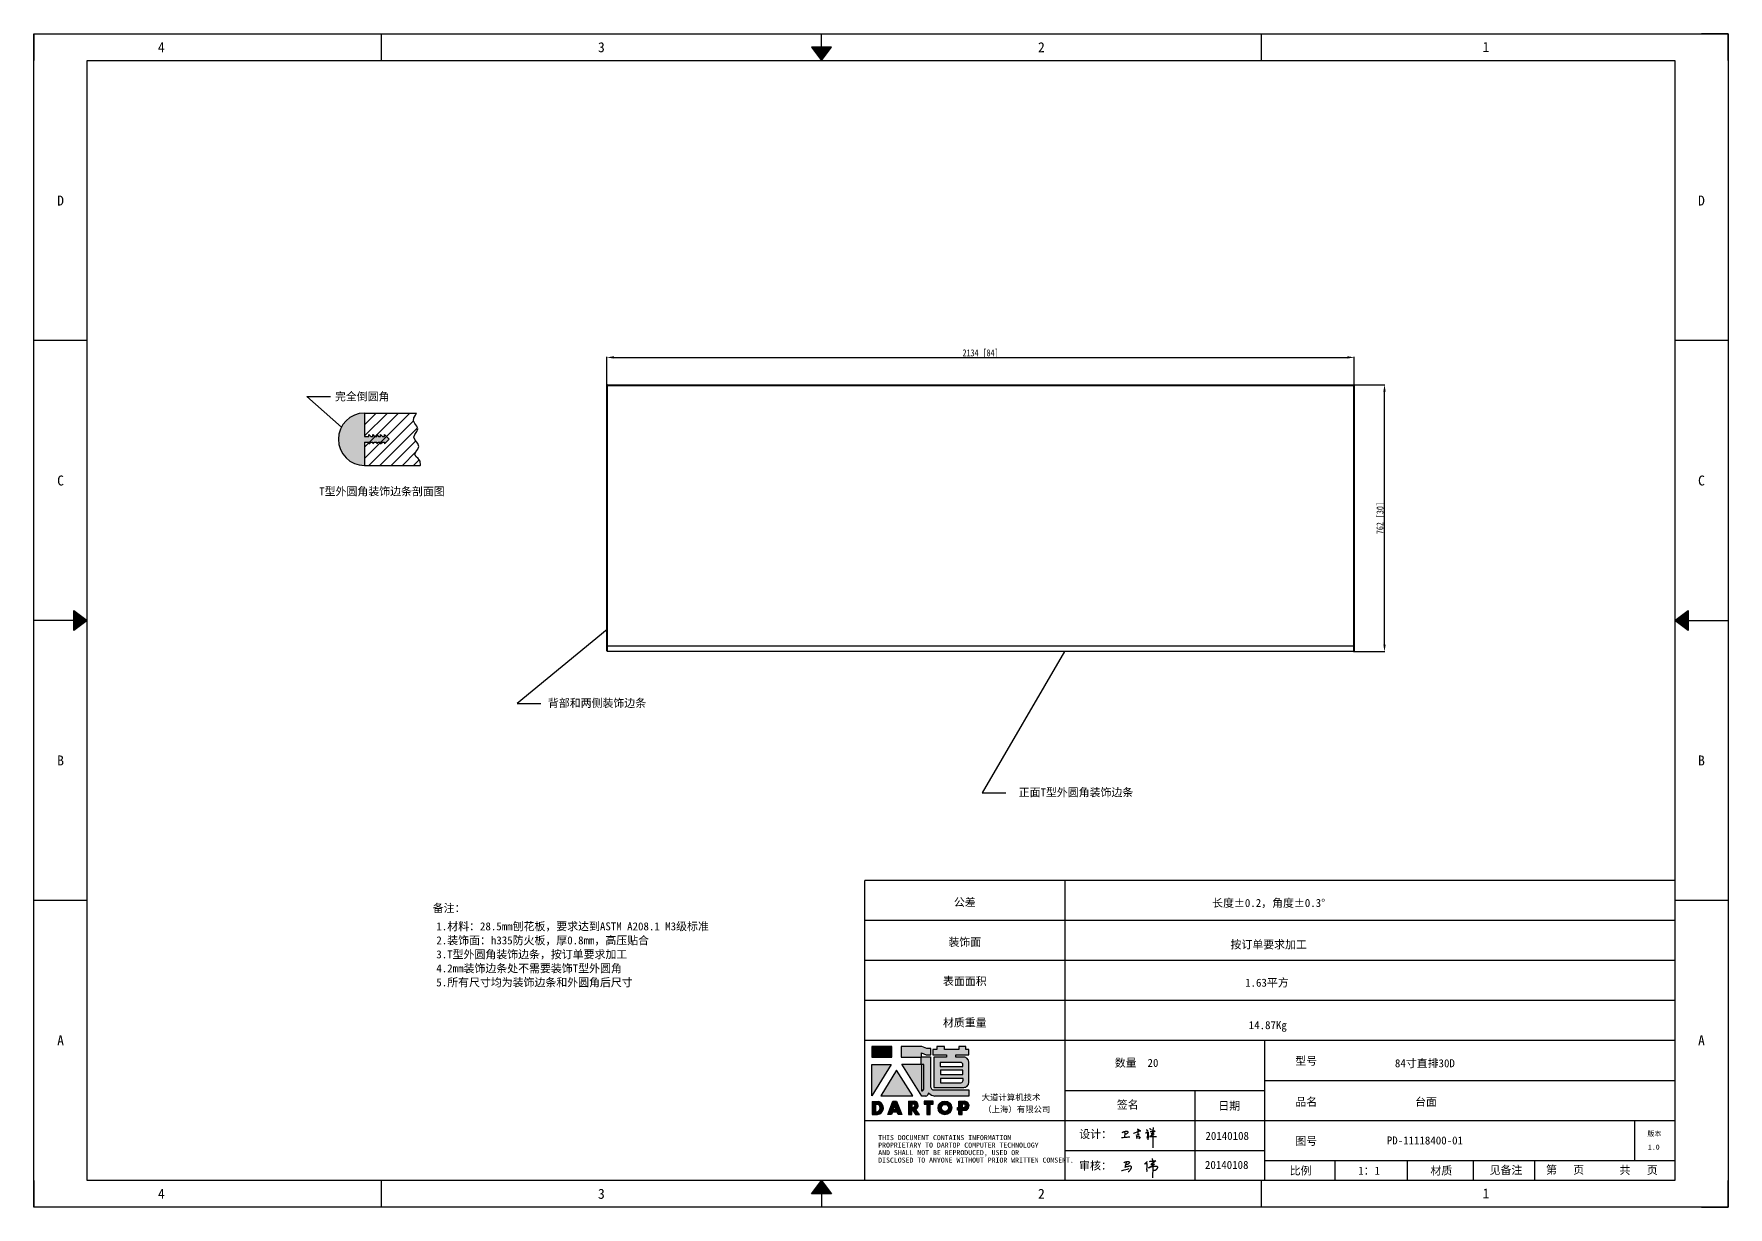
# Model space of a CAD drawing. Header units: inches. Extents: x 777 to 29406, y -38596 to 2393.
# Drawn here: x 24457 to 29295, y -7420 to -4070 of the extents above; entities that cross this region are included whole.
import ezdxf
from ezdxf.enums import TextEntityAlignment as Align

# ---------------------------------------------------------------- set-up
doc = ezdxf.new("R2010")
doc.units = ezdxf.units.IN
doc.header["$LTSCALE"] = 0.605
doc.header["$MEASUREMENT"] = 0
doc.header["$PDMODE"] = 3
doc.header["$PDSIZE"] = 0.25
doc.linetypes.add('DOT', pattern=[0.2, 0.1, -0.1])
doc.layers.get('0').update_dxf_attribs({"linetype": 'CONTINUOUS'})
doc.layers.get('Defpoints').update_dxf_attribs({"linetype": 'CONTINUOUS'})
for name, color, linetype in [('02-05848-001_DXF_HATCHING', 7, 'CONTINUOUS'), ('02-05848-001_DXF_TEXT', 7, 'CONTINUOUS'), ('4', 7, 'CONTINUOUS'), ('print', 30, 'CONTINUOUS')]:
    doc.layers.add(name, color=color, linetype=linetype)
doc.layers.add('dim', color=2, linetype='CONTINUOUS', lineweight=9)
doc.styles.add('Dartop', font='')
doc.styles.add('hzHT', font='simhei.ttf')
doc.styles.get("Standard").update_dxf_attribs({"font": 'txt', "width": 0.7})
doc.styles.get('Dartop').set_extended_font_data('FangSong_GB2312')
doc.dimstyles.new('ISO-25', dxfattribs={"dimtxt": 20, "dimasz": 20, "dimexe": 1.25, "dimexo": 0.625, "dimtad": 1, "dimdec": 1, "dimtxsty": 'Standard', "dimcen": 2.5, "dimadec": 0, "dimazin": 0, "dimtfac": 1, "dimtdec": 1, "dimtmove": 0, "dimatfit": 3, "dimfxl": 0, "dimarcsym": 0})
doc.dimstyles.get("Standard").update_dxf_attribs({"dimtxt": 0.1, "dimasz": 0.125, "dimexe": 0.18, "dimexo": 0.0625, "dimgap": 0.09, "dimtad": 0, "dimtih": 1, "dimtoh": 1, "dimdec": 3, "dimzin": 4, "dimdsep": 46, "dimtxsty": 'Standard', "dimblk": '_FILLED', "dimblk1": '_FILLED', "dimblk2": '_FILLED', "dimcen": 0.09, "dimadec": 0, "dimazin": 0, "dimtol": 1, "dimtp": 0.008, "dimtm": 0.008, "dimtfac": 1, "dimtdec": 3, "dimtofl": 0, "dimtmove": 0, "dimatfit": 3, "dimldrblk": '_FILLED', "dimfxl": 0, "dimtolj": 1, "dimtzin": 4, "dimarcsym": 0})

# ---------------------------------------------------------------- blocks, each defined once
blk = doc.blocks.new('_FILLED')
at = {"color": 0, "linetype": 'ByBlock'}
blk.add_solid([(0, 0), (-1, 0.16), (-1, -0.16)], dxfattribs=at)
blk = doc.blocks.new('*U5')
at = {"color": 254, "linetype": 'Continuous', "extrusion": (0, 0, -1)}
for points in [[(-17, 0.333), (-16.812, 0.25), (-17, 0.5)], [(-17, 0.333), (-17.188, 0.25), (-16.812, 0.25)], [(-17, 0.333), (-17, 0.5), (-17.188, 0.25)]]:
    blk.add_solid(points, dxfattribs=at)
blk = doc.blocks.new('*U4')
at = {"color": 254, "linetype": 'Continuous', "extrusion": (0, 0, -1)}
for points in [[(-33.167, 11), (-33, 11), (-33.25, 11.188)], [(-33.167, 11), (-33.25, 11.188), (-33.25, 10.812)], [(-33.167, 11), (-33.25, 10.812), (-33, 11)]]:
    blk.add_solid(points, dxfattribs=at)
blk = doc.blocks.new('*U6')
at = {"color": 254, "linetype": 'Continuous'}
for points in [[(17, 21.667), (17.188, 21.75), (16.812, 21.75)], [(17, 21.667), (16.812, 21.75), (17, 21.5)], [(17, 21.667), (17, 21.5), (17.188, 21.75)]]:
    blk.add_solid(points, dxfattribs=at)
blk = doc.blocks.new('*U3')
at = {"color": 254, "linetype": 'Continuous', "extrusion": (0, 0, -1)}
for points in [[(-0.833, 11), (-0.75, 10.812), (-0.75, 11.188)], [(-0.833, 11), (-0.75, 11.188), (-1, 11)], [(-0.833, 11), (-1, 11), (-0.75, 10.812)]]:
    blk.add_solid(points, dxfattribs=at)
blk = doc.blocks.new('dadao')
for p, q in [((48, 19.2), (44.9, 10.4)), ((44.9, 10.4), (51.2, 10.4)), ((51.2, 10.4), (48, 19.2))]:
    blk.add_line(p, q)
for points in [[(41.8, 121.6), (41.8, 143.7), (-0.4, 143.7), (-0.4, 121.6), (41.8, 121.6)], [(104.8, 122), (104.8, 130.3), (114.1, 126.3), (124.2, 126.3), (124.2, 139.6), (115.9, 139.6), (105.1, 143.9), (61.5, 143.9)], [(61.7, 144), (61.7, 121.3), (103.9, 121.3)], [(113.4, 38.7), (105.1, 38.7), (63, 106.5), (103.9, 106.5), (103.9, 120.9), (103.9, 121.3)], [(109.7, 53.6), (109.7, 106.2), (104.3, 106.2), (104.3, 50.4), (106.6, 50.4)], [(144.6, 94.4), (144.6, 84.8), (192, 84.8), (192, 94.1), (144.9, 94.1)], [(120.2, 45), (119.5, 45), (119.5, 44.6)], [(0, 28), (0, 0), (11.8, 0)], [(0.1, 28), (14, 28)], [(7.1, 21.8), (7.1, 6.1), (12, 6.1)], [(7.1, 21.8), (11.4, 21.8)], [(76.8, 28.2), (76.8, 0), (84.1, 0), (84.1, 11.1), (91.6, -0.1), (100.3, -0.1), (91.7, 11.1)], [(76.8, 28.2), (90.6, 28.2)], [(84, 22.7), (84, 15.3), (87.2, 15.3)], [(84, 22.7), (87.3, 22.7)], [(183.7, 0), (183.7, 9.6), (180.6, 9.6), (180.6, 14.9), (183.8, 14.9), (183.8, 28.1), (196.1, 28.1), (196.5, 28.1)], [(183.7, 0), (190.9, 0), (190.9, 9.6), (198.8, 9.6)], [(194.9, 22.3), (190.8, 22.3), (190.8, 15), (194.4, 15)]]:
    blk.add_lwpolyline(points)
blk.add_lwpolyline([(137.1, 144.2), (137.1, 137.9), (128.3, 137.9), (128.3, 126.5), (157.3, 126.5), (157.3, 121.5), (130.3, 121.5), (130.3, 57.5), (194.4, 57.5, 0.414214), (204.4, 67.5), (204.4, 111.3, 0.414214), (194.4, 121.3), (177.5, 121.3), (177.5, 126.3), (204.7, 126.3), (204.7, 137.7), (198.2, 137.7), (198.2, 143.9), (183.3, 143.9), (183.3, 138), (153, 138), (153, 144.2), (137.1, 144.2)], format="xyb", close=True)
for points in [[(104.8, 122), (123.4, 122), (123.4, 60, 0.414214), (131.4, 52), (204.8, 52), (204.8, 39.1), (131.7, 39.1)], [(144.3, 110.8), (144.3, 101.8), (192.3, 101.8), (192.3, 105.5, 0.414214), (187.3, 110.5), (144.3, 110.5)], [(144.6, 77), (144.6, 67.5), (187.6, 67.5, 0.414214), (192.6, 72.5), (192.6, 76.4), (144.6, 76.4)]]:
    blk.add_lwpolyline(points, format="xyb")
for points in [[(-0.3, 106.2), (40.4, 106.2), (-0.3, 39.7), (-0.3, 106.2)], [(51.7, 94.1), (18.4, 39.3), (86.2, 39.3)], [(43.8, 28.2), (51.8, 28.2), (62.6, -0.1), (55, -0.1), (53.2, 5), (42.9, 5), (41.1, 0), (33.6, 0)], [(110, 28.1), (110, 21.9), (116, 21.9), (116, -0.1), (123.2, -0.1), (123.2, 22), (129.2, 22), (129.2, 28.1), (110, 28.1)]]:
    blk.add_lwpolyline(points, close=True)
for radius in [14.5, 7.44]:
    blk.add_circle((154.2, 14.2), radius)
for centre, radius, start, end in [((99.2, 60.7), 12.6, 305.6399, 325.969), ((111.6, 46.7), 8.19, 282.9811, 347.6627), ((136, 61.7), 22.9, 226.7358, 259.3209), ((8.5, 13.9), 8.49, 294.2143, 69.7177), ((9.6, 14.2), 14.4, 278.6604, 72.3203), ((86.4, 19), 3.8, 282.527, 76.7196), ((88.6, 19.4), 8.95, 290.6073, 77.2124), ((193.7, 18.7), 3.8, 280.9891, 72.5513), ((195.7, 18.6), 9.51, 288.8959, 85.2442)]:
    blk.add_arc(centre, radius, start, end)
blk = doc.blocks.new('h')
for p, q in [((20768.1, -2360.9), (20773, -2359.1)), ((20769.5, -2366.9), (20769.8, -2370.6)), ((20769.8, -2370.6), (20770.9, -2378)), ((20770.9, -2378), (20771.5, -2370.6)), ((20772.4, -2369.3), (20774.9, -2367.8)), ((20773, -2359.1), (20784.1, -2355.2)), ((20773.3, -2331.8), (20775.3, -2338.7)), ((20789.1, -2340.9), (20773.5, -2331.9)), ((20775.3, -2338.7), (20775.6, -2351.2)), ((20775.6, -2351.2), (20775.5, -2357.3)), ((20782.2, -2369.2), (20780, -2377.1)), ((20780, -2377.1), (20788.3, -2371.3)), ((20780.1, -2366.4), (20780.8, -2366.4)), ((20781.9, -2367.4), (20782.2, -2369.2)), ((20845.7, -2343.5), (20848.4, -2353)), ((20848.9, -2370.3), (20847.9, -2424)), ((20848.4, -2353), (20848.9, -2370.3))]:
    blk.add_line(p, q)
for points in [[(20696.6, -2372.4, 0.002073), (20710.6, -2371.9, 0.016137), (20719.6, -2371.3, 0.008314), (20736.9, -2369.3)], [(20699.1, -2348.2, -0.029745), (20704.6, -2345.4, -0.046842), (20708.4, -2344.2, -0.00919), (20714.3, -2343, -0.018517), (20717.2, -2342.5, -0.037841), (20720.3, -2342.4, -0.039541), (20723.2, -2342.8, -0.149785), (20726, -2344.3, -0.204935), (20726.9, -2346.6, -0.074872), (20726.5, -2348.3, -0.061615), (20725.6, -2350.3, -0.034204), (20723.8, -2352.6, -0.045776), (20722.3, -2354.1, -0.054985), (20720.4, -2355.3, -0.036348), (20717.3, -2356.5, -0.067752), (20715.7, -2356.8, -0.043553), (20713.2, -2356.7)], [(20755, -2351.9, -0.024077), (20759.9, -2350.1, -0.013147), (20768.7, -2346.5, -0.00522), (20775.4, -2344.1, -0.018517), (20777.3, -2343.4, -0.008274), (20786.3, -2341, -0.039541), (20788.3, -2340.8, -0.079216), (20789.4, -2341, -0.204935)], [(20813.5, -2350.1, 0.007348), (20815.9, -2348.7, 0.008421), (20818, -2347.3, 0.009459), (20819.7, -2346.2, -0.016325), (20820.7, -2345.5, -0.173771), (20821.8, -2345.3, -0.085159), (20823.9, -2346, -0.125883), (20826, -2347.9, -0.160659), (20826.6, -2350.1, -0.010447), (20826.5, -2352.3, -0.008247), (20826.2, -2355.1, -0.002698), (20825.3, -2374, 0.001562), (20823.9, -2383.7, 0.016137)], [(20816.8, -2335, -0.053561), (20819.6, -2336.1, -0.075272), (20821.3, -2337.3, -0.005295), (20822.5, -2338.5, -0.009337), (20823.1, -2339.1, -0.026146), (20823.7, -2339.8, -0.016644), (20824.5, -2340.9)], [(20832.1, -2329.2, -0.053561), (20834.9, -2330.3, -0.075272), (20836.7, -2331.5, -0.005295), (20837.8, -2332.6, -0.009337), (20838.5, -2333.3, -0.026146), (20839, -2334, -0.016644), (20839.8, -2335.1)], [(20836, -2343.7, -0.02797), (20842.1, -2342.6, -0.048868), (20845.6, -2342.2, -0.00919), (20851.1, -2341.4, -0.018517), (20853.9, -2341.1, -0.037841), (20856.7, -2341.2, -0.039541), (20859.4, -2341.6, -0.018282), (20840.6, -2354.7, -0.000937)], [(20847.6, -2340.2, 0.021784), (20849.6, -2335.9, 0.028296), (20850.8, -2332.4, 0.008136), (20851.9, -2328.2, 0.028913), (20852.2, -2327, 0.08193), (20852.1, -2325.9, 0.075058), (20851.7, -2324.7, 0.275043)]]:
    blk.add_lwpolyline(points, format="xyb")
for points in [[(20711.3, -2343.5), (20711.3, -2343.5), (20711.5, -2355.8), (20710.7, -2368), (20710.6, -2371.9)], [(20821.5, -2350.6), (20822.4, -2359.2), (20822.2, -2364.9), (20821.7, -2369), (20821.3, -2376.3), (20823.6, -2368.5), (20827.2, -2366.3), (20829.5, -2366.3)], [(20840.6, -2354.7), (20850, -2354.7), (20855, -2354.3), (20845.9, -2361.1), (20840.5, -2364), (20833, -2367.5), (20863.2, -2367.4), (20865.9, -2367.3)]]:
    blk.add_lwpolyline(points)
for centre, radius, start, end in [((20773.7, -2371.2), 2.3, 121.9907, 163.60158), ((20787.5, -2406), 40.3, 100.61827, 108.24823), ((20780.8, -2367.6), 1.15, 9.4675, 90)]:
    blk.add_arc(centre, radius, start, end)
blk = doc.blocks.new('*D55')
at = {"layer": 'Defpoints', "color": 0, "transparency": 16777216}
for p in [(28227.3, -4994), (26093.3, -5073.9), (28227.3, -5073.9)]:
    blk.add_point(p, dxfattribs=at)
at = {"layer": 'dim', "color": 0, "lineweight": -2, "transparency": 16777216}
for p, q in [((26093.3, -5073.3), (26093.3, -4992.7)), ((26113.3, -4994), (28207.3, -4994)), ((28227.3, -5073.3), (28227.3, -4992.7))]:
    blk.add_line(p, q, dxfattribs=at)
at = {"layer": 'dim', "color": 0, "transparency": 16777216}
for points in [[(26113.3, -4990.6), (26113.3, -4997.3), (26093.3, -4994)], [(28207.3, -4990.6), (28207.3, -4997.3), (28227.3, -4994)]]:
    blk.add_solid(points, dxfattribs=at)
at = {"layer": 'dim', "color": 0, "transparency": 16777216, "insert": (27160.3, -4983.3), "char_height": 20, "attachment_point": 5}
blk.add_mtext('2134 [84]', dxfattribs=at)
blk = doc.blocks.new('*D56')
at = {"layer": 'Defpoints', "color": 0, "transparency": 16777216}
for p in [(28225.3, -5071.9), (28313.6, -5071.9), (28225.3, -5833.9)]:
    blk.add_point(p, dxfattribs=at)
at = {"layer": 'dim', "color": 0, "lineweight": -2, "transparency": 16777216}
for p, q in [((28225.9, -5071.9), (28314.9, -5071.9)), ((28313.6, -5813.9), (28313.6, -5091.9)), ((28225.9, -5833.9), (28314.9, -5833.9))]:
    blk.add_line(p, q, dxfattribs=at)
at = {"layer": 'dim', "color": 0, "transparency": 16777216}
for points in [[(28310.3, -5091.9), (28317, -5091.9), (28313.6, -5071.9)], [(28310.3, -5813.9), (28317, -5813.9), (28313.6, -5833.9)]]:
    blk.add_solid(points, dxfattribs=at)
at = {"layer": 'dim', "color": 0, "transparency": 16777216, "insert": (28303, -5452.9), "char_height": 20, "attachment_point": 5, "rotation": 90}
blk.add_mtext('762 [30]', dxfattribs=at)

msp = doc.modelspace()

# ---------------------------------------------------------------- hatches: boundary and pattern name
for points in [[(26906.95, -6962.27), (26850, -6962.27), (26850, -6992.03), (26906.95, -6992.03)], [(26905.12, -7012.85), (26850.15, -7012.85), (26850.15, -7102.6)], [(26920.36, -7029.13), (26875.42, -7103.19), (26966.92, -7103.19)], [(27025.02, -7118.35), (26999.01, -7118.35), (26999.01, -7126.6), (27007.13, -7126.6), (27007.13, -7156.32), (27016.84, -7156.32), (27016.84, -7126.58), (27025.02, -7126.58)]]:
    msp.add_hatch(color=0).paths.add_polyline_path(points)
h = msp.add_hatch(color=0)
h.paths.add_polyline_path([(26992.07, -6980.35), (27004.64, -6985.78), (27018.23, -6985.78), (27018.23, -6967.8), (27007.02, -6967.8), (26992.41, -6962.03), (26933.86, -6962.03), (26933.86, -6992.45), (26990.83, -6992.45), (26990.83, -6993.06), (26990.83, -7012.51), (26935.59, -7012.51), (26992.4, -7103.94), (27003.65, -7103.94, 0.2793748), (27011.87, -7095.95), (27011.87, -7095.53), (27012.86, -7095.53, 0.1431454), (27028.35, -7103.41), (27127.07, -7103.41), (27127.07, -7086.07), (27027.93, -7086.07, -0.4142136), (27017.13, -7075.27), (27017.13, -6991.49), (26992.07, -6991.49)])
h.paths.add_polyline_path([(26991.4, -7012.89), (26998.64, -7012.9), (26998.64, -7083.86, -0.0889357), (26994.44, -7088.17), (26991.37, -7088.17)], flags=16)
h = msp.add_hatch(color=0)
h.paths.add_polyline_path([(27126.9, -6970.32), (27118.11, -6970.32), (27118.11, -6961.96), (27098.04, -6961.96), (27098.04, -6969.9), (27057.05, -6969.9), (27057.05, -6961.54), (27035.58, -6961.54), (27035.58, -6970.05), (27023.72, -6970.05), (27023.72, -6985.46), (27062.86, -6985.46), (27062.86, -6992.27), (27026.39, -6992.27), (27026.39, -7078.53), (27112.98, -7078.53, 0.4142136), (27126.48, -7065.03), (27126.48, -7005.96, 0.4142136), (27112.98, -6992.46), (27090.09, -6992.46), (27090.09, -6985.78), (27126.9, -6985.78)])
h.paths.add_polyline_path([(27103.42, -7007.08, -0.4142136), (27110.17, -7013.83), (27110.17, -7018.78), (27045.34, -7018.78), (27045.34, -7007.08)], flags=16)
h.paths.add_polyline_path([(27109.75, -7029.23), (27109.75, -7041.76), (27045.75, -7041.76), (27045.75, -7029.23)], flags=16)
h.paths.add_polyline_path([(27110.58, -7053.04), (27110.58, -7058.41, -0.4142136), (27103.84, -7065.16), (27045.75, -7065.16), (27045.75, -7053.04)], flags=16)
h = msp.add_hatch(color=0)
h.paths.add_polyline_path([(26869.41, -7118.48), (26850.55, -7118.48), (26850.55, -7156.21), (26866.44, -7156.21, 0.7930159)])
h.paths.add_polyline_path([(26866.72, -7147.95), (26860.12, -7147.95), (26860.12, -7126.74), (26865.99, -7126.74, -0.6713609)], flags=16)
h = msp.add_hatch(color=0)
h.paths.add_polyline_path([(26920.5, -7118.17), (26909.74, -7118.17), (26895.9, -7156.25), (26906.09, -7156.25), (26908.49, -7149.5), (26922.3, -7149.5), (26924.75, -7156.33), (26935.03, -7156.33)])
h.paths.add_polyline_path([(26919.66, -7142.23), (26911.1, -7142.23), (26915.3, -7130.26)], flags=16)
h = msp.add_hatch(color=0)
h.paths.add_polyline_path([(26972.81, -7118.2), (26954.26, -7118.2), (26954.26, -7156.27), (26964.06, -7156.27), (26964.06, -7141.18), (26974.14, -7156.41), (26985.98, -7156.41), (26974.39, -7141.27, 0.7440549)])
h.paths.add_polyline_path([(26963.97, -7135.54), (26963.97, -7125.55), (26968.36, -7125.55, -0.796809), (26968.29, -7135.54)], flags=16)
h = msp.add_hatch(color=0)
h.paths.add_polyline_path([(27039.15, -7137.1, 1), (27078.25, -7137.1, 1)])
h.paths.add_polyline_path([(27068.74, -7137.1, -1), (27048.66, -7137.1, -1)], flags=16)
h = msp.add_hatch(color=0)
h.paths.add_polyline_path([(27115.75, -7118.29), (27115.19, -7118.29), (27098.66, -7118.29), (27098.66, -7136.06), (27094.27, -7136.06), (27094.27, -7143.27), (27098.58, -7143.27), (27098.58, -7156.21), (27108.24, -7156.21), (27108.24, -7143.22), (27118.84, -7143.22, 0.8123038)])
h.paths.add_polyline_path([(27108.09, -7136.01), (27108.09, -7126.07), (27113.59, -7126.07, -0.7782134), (27113.03, -7136.01)], flags=16)
at = {"layer": '02-05848-001_DXF_HATCHING', "linetype": 'Continuous'}
h = msp.add_hatch(color=2, dxfattribs=at)
edge = h.paths.add_edge_path()
edge.add_line((25419.16, -5236.02), (25425.2, -5236.02))
edge.add_line((25425.2, -5236.02), (25425.2, -5241.06))
edge.add_line((25425.2, -5241.06), (25430.26, -5236.02))
edge.add_line((25430.26, -5236.02), (25436.3, -5236.02))
edge.add_line((25436.3, -5236.02), (25436.3, -5241.06))
edge.add_line((25436.3, -5241.06), (25441.36, -5236.02))
edge.add_line((25441.36, -5236.02), (25447.41, -5236.02))
edge.add_line((25447.41, -5236.02), (25447.41, -5241.06))
edge.add_line((25447.41, -5241.06), (25452.47, -5236.02))
edge.add_line((25452.47, -5236.02), (25458.51, -5236.02))
edge.add_line((25458.51, -5236.02), (25458.51, -5241.06))
edge.add_line((25458.51, -5241.06), (25471.79, -5227.83))
edge.add_line((25458.51, -5214.61), (25471.79, -5227.83))
edge.add_line((25458.51, -5219.65), (25458.51, -5214.61))
edge.add_line((25452.47, -5219.65), (25458.51, -5219.65))
edge.add_line((25447.41, -5214.61), (25452.47, -5219.65))
edge.add_line((25447.41, -5219.65), (25447.41, -5214.61))
edge.add_line((25441.36, -5219.65), (25447.41, -5219.65))
edge.add_line((25436.3, -5214.61), (25441.36, -5219.65))
edge.add_line((25436.3, -5219.65), (25436.3, -5214.61))
edge.add_line((25430.26, -5219.65), (25436.3, -5219.65))
edge.add_line((25425.2, -5214.61), (25430.26, -5219.65))
edge.add_line((25425.2, -5219.65), (25425.2, -5214.61))
edge.add_line((25419.16, -5219.65), (25425.2, -5219.65))
edge.add_line((25414.1, -5214.61), (25419.16, -5219.65))
edge.add_line((25414.1, -5219.65), (25414.1, -5214.61))
edge.add_line((25401.53, -5219.65), (25414.1, -5219.65))
edge.add_line((25401.53, -5153.03), (25401.53, -5219.65))
edge.add_arc((25401.53, -5227.83), 74.8, 90, 270)
edge.add_line((25401.53, -5236.02), (25401.53, -5302.64))
edge.add_line((25401.53, -5236.02), (25414.1, -5236.02))
edge.add_line((25414.1, -5236.02), (25414.1, -5241.06))
edge.add_line((25414.1, -5241.06), (25419.16, -5236.02))

# ---------------------------------------------------------------- linework, layer by layer
at = {"color": 0, "linetype": 'DOT'}
for p, q in [((24457.33, -4070.13), (29218.57, -4070.13)), ((24457.33, -7344.34), (24457.33, -4146.28)), ((29294.71, -4146.28), (29294.71, -7344.34)), ((29218.57, -7420.49), (24457.33, -7420.49))]:
    msp.add_line(p, q, dxfattribs=at)
at = {"color": 0}
for p, q in [((24457.33, -4070.13), (24457.33, -4146.28)), ((25449.42, -4146.28), (25449.42, -4070.13)), ((26705.8, -4108.21), (26705.8, -4070.13)), ((27962.18, -4146.28), (27962.18, -4070.13)), ((29294.71, -4070.13), (29218.57, -4070.13)), ((29294.71, -4146.28), (29294.71, -4070.13)), ((24609.62, -7344.34), (24609.62, -4146.28)), ((24609.62, -4146.28), (29142.42, -4146.28)), ((29142.42, -4146.28), (29142.42, -7344.34)), ((24609.62, -4945.8), (24457.33, -4945.8)), ((29294.71, -4945.8), (29142.42, -4945.8)), ((24571.55, -5745.31), (24457.33, -5745.31)), ((29180.49, -5745.31), (29294.71, -5745.31)), ((26829.53, -7344.34), (26829.53, -6487.72)), ((29142.42, -6487.72), (26829.53, -6487.72)), ((27400.62, -6487.72), (27400.62, -7344.34)), ((24609.62, -6544.83), (24457.33, -6544.83)), ((29294.71, -6544.83), (29142.42, -6544.83)), ((29142.42, -6601.94), (26829.53, -6601.94)), ((29142.42, -6716.15), (26829.53, -6716.15)), ((29142.42, -6830.37), (26829.53, -6830.37)), ((29142.42, -6944.59), (26829.53, -6944.59)), ((27971.7, -7344.34), (27971.7, -6944.59)), ((27971.7, -7058.8), (29142.42, -7058.8)), ((27400.62, -7087.36), (27971.7, -7087.36)), ((27771.82, -7087.36), (27771.82, -7344.34)), ((26829.53, -7173.02), (27400.62, -7173.02)), ((27400.62, -7173.02), (29142.42, -7173.02)), ((29028.21, -7287.24), (29028.21, -7173.02)), ((27400.62, -7258.68), (27971.7, -7258.68)), ((27971.7, -7287.24), (29142.42, -7287.24)), ((28172.62, -7344.34), (28172.62, -7287.24)), ((28379.69, -7344.34), (28379.69, -7287.24)), ((28567.92, -7344.34), (28567.92, -7287.24)), ((28742.66, -7344.34), (28742.66, -7287.24)), ((24457.33, -7344.34), (24457.33, -7420.49)), ((29142.42, -7344.34), (24609.62, -7344.34)), ((25449.42, -7420.49), (25449.42, -7344.34)), ((27962.18, -7420.49), (27962.18, -7344.34)), ((29294.71, -7420.49), (29294.71, -7344.34)), ((26705.8, -7382.42), (26705.8, -7420.49)), ((29218.57, -7420.49), (29294.71, -7420.49))]:
    msp.add_line(p, q, dxfattribs=at)
for p, q in [((26093.3, -5073.92), (28227.3, -5073.92)), ((26093.3, -5831.92), (26093.3, -5073.92)), ((26095.3, -5071.92), (28225.3, -5071.92)), ((26095.3, -5833.92), (26095.3, -5071.92)), ((28225.3, -5071.92), (28225.3, -5833.92)), ((28227.3, -5073.92), (28227.3, -5831.92)), ((28225.3, -5818.92), (26095.3, -5818.92)), ((28225.3, -5833.92), (26095.3, -5833.92)), ((27649.91, -7303.13), (27645.87, -7305.29)), ((27646.1, -7298.59), (27653.24, -7298.59)), ((27657.04, -7298.24), (27649.91, -7303.13)), ((27650.17, -7281.65), (27651.81, -7295.34)), ((27651.81, -7295.34), (27652.07, -7305.45)), ((27653.24, -7298.59), (27657.04, -7298.24)), ((27645.87, -7305.29), (27640.26, -7308.32)), ((27652.07, -7305.45), (27651.47, -7336.89))]:
    msp.add_line(p, q)
at = {"color": 2, "linetype": 'Continuous'}
for p, q in [((25401.53, -5186.29), (25434.79, -5153.03)), ((25401.53, -5218.32), (25466.82, -5153.03)), ((25401.53, -5250.35), (25498.84, -5153.03)), ((25401.53, -5282.38), (25530.87, -5153.03)), ((25413.29, -5302.64), (25541, -5174.93)), ((25445.32, -5302.64), (25552.46, -5195.5)), ((25477.35, -5302.64), (25547.69, -5232.29)), ((25509.38, -5302.64), (25547.19, -5264.83)), ((25541.4, -5302.64), (25557.26, -5286.78))]:
    msp.add_line(p, q, dxfattribs=at)
at = {"color": 7, "linetype": 'Continuous'}
for p, q in [((25401.53, -5153.03), (25401.53, -5219.65)), ((25401.53, -5153.03), (25549.91, -5153.03)), ((25540.95, -5174.81), (25542.53, -5166.83)), ((25544.78, -5182.72), (25540.95, -5174.81)), ((25542.53, -5166.83), (25547.18, -5158.68)), ((25547.18, -5158.68), (25549.91, -5153.03)), ((25401.53, -5219.65), (25414.1, -5219.65)), ((25414.1, -5219.65), (25414.1, -5214.61)), ((25414.1, -5214.61), (25419.16, -5219.65)), ((25419.16, -5219.65), (25425.2, -5219.65)), ((25425.2, -5219.65), (25425.2, -5214.61)), ((25425.2, -5214.61), (25430.26, -5219.65)), ((25430.26, -5219.65), (25436.3, -5219.65)), ((25436.3, -5219.65), (25436.3, -5214.61)), ((25436.3, -5214.61), (25441.36, -5219.65)), ((25441.36, -5219.65), (25447.41, -5219.65)), ((25447.41, -5219.65), (25447.41, -5214.61)), ((25447.41, -5214.61), (25452.47, -5219.65)), ((25452.47, -5219.65), (25458.51, -5219.65)), ((25458.51, -5219.65), (25458.51, -5214.61)), ((25458.51, -5214.61), (25471.79, -5227.83)), ((25542.52, -5221.31), (25545.43, -5213.69)), ((25546.32, -5230.53), (25542.52, -5221.31)), ((25550.63, -5190.56), (25544.78, -5182.72)), ((25545.43, -5213.69), (25550.67, -5206.04)), ((25553.56, -5198.45), (25550.63, -5190.56)), ((25550.67, -5206.04), (25553.56, -5198.45)), ((25401.53, -5236.02), (25401.53, -5302.64)), ((25401.53, -5236.02), (25414.1, -5236.02)), ((25414.1, -5241.06), (25419.16, -5236.02)), ((25414.1, -5236.02), (25414.1, -5241.06)), ((25419.16, -5236.02), (25425.2, -5236.02)), ((25425.2, -5241.06), (25430.26, -5236.02)), ((25425.2, -5236.02), (25425.2, -5241.06)), ((25430.26, -5236.02), (25436.3, -5236.02)), ((25436.3, -5241.06), (25441.36, -5236.02)), ((25436.3, -5236.02), (25436.3, -5241.06)), ((25441.36, -5236.02), (25447.41, -5236.02)), ((25447.41, -5241.06), (25452.47, -5236.02)), ((25447.41, -5236.02), (25447.41, -5241.06)), ((25452.47, -5236.02), (25458.51, -5236.02)), ((25458.51, -5241.06), (25471.79, -5227.83)), ((25458.51, -5236.02), (25458.51, -5241.06)), ((25544.89, -5270.18), (25547.82, -5263.34)), ((25547.83, -5276.69), (25544.89, -5270.18)), ((25553.43, -5239.69), (25546.32, -5230.53)), ((25547.82, -5263.34), (25553.32, -5256.18)), ((25553.32, -5256.18), (25556.71, -5248.9)), ((25556.71, -5248.9), (25553.43, -5239.69)), ((25401.53, -5302.64), (25560.56, -5302.64)), ((25554.17, -5283.11), (25547.83, -5276.69)), ((25559.86, -5289.88), (25554.17, -5283.11)), ((25561.21, -5301.26), (25559.86, -5289.88)), ((25560.56, -5302.64), (25561.21, -5301.26))]:
    msp.add_line(p, q, dxfattribs=at)
at = {"color": 0}
for points in [[(26705.8, -4146.28), (26734.35, -4108.21), (26677.25, -4108.21), (26705.8, -4146.28)], [(24609.62, -5745.31), (24571.55, -5773.87), (24571.55, -5716.76), (24609.62, -5745.31)], [(29142.42, -5745.31), (29180.49, -5716.76), (29180.49, -5773.87), (29142.42, -5745.31)], [(26705.8, -7344.34), (26734.35, -7382.42), (26677.25, -7382.42), (26705.8, -7344.34)]]:
    msp.add_lwpolyline(points, close=True, dxfattribs=at)
for points in [[(27568.95, -7293.65, -0.029745), (27572.21, -7292.01, -0.0468422), (27574.42, -7291.3, -0.0091902), (27577.87, -7290.61, -0.0185172), (27579.6, -7290.36, -0.0378406), (27581.38, -7290.3, -0.0395413), (27583.08, -7290.51, -0.1497852), (27584.74, -7291.41, -0.2049352), (27585.24, -7292.73, -0.0748717), (27585.05, -7293.76, -0.0616146), (27584.49, -7294.91, -0.0342039), (27583.47, -7296.25, -0.0457759), (27582.55, -7297.13, -0.054985), (27581.45, -7297.82, -0.0363479), (27579.61, -7298.55, -0.0677521), (27578.7, -7298.71, -0.0435534), (27577.25, -7298.63)], [(27640.26, -7308.32, -0.029745), (27645.36, -7305.77, -0.0468422), (27648.8, -7304.66, -0.0091902), (27654.18, -7303.57, -0.0185172), (27656.88, -7303.18, -0.0378406), (27659.66, -7303.1, -0.0395413), (27662.31, -7303.42, -0.1497852), (27664.89, -7304.84, -0.2049352), (27665.68, -7306.88, -0.0748717), (27665.38, -7308.49, -0.0616146), (27664.51, -7310.28, -0.0342039), (27662.91, -7312.38, -0.0457759), (27661.49, -7313.75, -0.054985), (27659.76, -7314.83, -0.0363479), (27656.9, -7315.97, -0.0677521), (27655.47, -7316.21, -0.0435534), (27653.22, -7316.1)], [(27642.6, -7290.17, -0.0279703), (27647.22, -7289.32, -0.0488679), (27649.89, -7289.03, -0.0091902), (27654.09, -7288.41, -0.0185172), (27656.2, -7288.22, -0.0378406), (27658.35, -7288.26, -0.0395413), (27660.38, -7288.62, -0.0182819), (27646.1, -7298.59, -0.0009369)]]:
    msp.add_lwpolyline(points, format="xyb")
msp.add_lwpolyline([(27576.14, -7290.94), (27576.14, -7290.94), (27575.05, -7297.63), (27573.25, -7303.92), (27572.08, -7307.78)])
for centre, radius, start, end in [((26095.3, -5073.92), 2, 90, 180), ((28225.3, -5073.92), 2, 0, 90), ((26095.3, -5831.92), 2, 180, 270), ((28225.3, -5831.92), 2, 270, 0), ((27603.46, -7417.13), 114.87, 100.36867, 102.47486), ((27587.88, -7331.98), 28.31, 96.12534, 100.36867), ((27586.38, -7317.92), 14.17, 87.45704, 96.12534), ((27586.43, -7316.73), 12.98, 78.39957, 87.45704), ((27588.26, -7307.8), 3.86, 44.32465, 78.39957), ((27600.78, -7248.35), 56.38, 299.26546, 300.9495), ((27728.51, -7720.95), 435.33, 102.46592, 103.2053), ((27431.85, -7087.15), 288.25, 313.36613, 315.29608), ((27634.58, -7297.72), 1.84, 52.37575, 91.29116), ((26013.36, -7245.43), 1623.37, 357.56566, 358.05728), ((27633.95, -7297.44), 2.11, 357.19683, 33.70518), ((27586.41, -7294.32), 49.77, 352.91255, 354.80268), ((27605.08, -7296.02), 31.02, 354.80268, 357.19683), ((27560.59, -7304.27), 12.07, 281.07698, 291.21263), ((27295.24, -6227.16), 1121.29, 283.91895, 284.97151), ((27590.52, -7339.7), 36.86, 113.20245, 120.0175), ((27581.87, -7319.52), 14.9, 102.47486, 113.20245), ((27579.47, -7309.92), 9.51, 283.81625, 294.03051), ((27581.5, -7314.63), 4.39, 294.83643, 309.90113), ((27523.04, -7260.69), 83.89, 316.91956, 320.58866), ((27570.58, -7301.44), 21.33, 324.09481, 331.37836), ((27587.13, -7309.81), 2.85, 319.57307, 337.48549), ((27579.28, -7303.54), 12.81, 324.91067, 333.34843), ((27585.51, -7305.87), 6.24, 326.76781, 340.87102), ((27589.49, -7306.6), 2.14, 357.99839, 44.32465), ((27587.4, -7306.52), 4.24, 340.87102, 357.99839), ((28544.99, -7451.8), 920.05, 171.41017, 171.76808)]:
    msp.add_arc(centre, radius, start, end)
at = {"color": 7, "linetype": 'Continuous'}
msp.add_arc((25401.53, -5227.83), 74.8, 90, 270, dxfattribs=at)
at = {"layer": 'print'}
msp.add_lwpolyline([(24457.33, -4070.13), (29294.71, -4070.13), (29294.71, -7420.49), (24457.33, -7420.49)], close=True, dxfattribs=at)

# ---------------------------------------------------------------- block references
at = {"color": 0, "linetype": 'Continuous', "xscale": 152.2888407109637, "yscale": 152.2888407109637, "zscale": 152.2888407109637}
for name, p in [('*U6', (24116.89, -7420.49)), ('*U3', (24457.33, -7420.49)), ('*U4', (24116.89, -7420.49)), ('*U5', (24116.89, -7420.49))]:
    msp.add_blockref(name, p, dxfattribs=at)
at = {"color": 0}
for name, p, xscale, yscale, zscale in [('dadao', (26850.55, -7156.21), 1.349832906196347, 1.349832906196347, 1.349832906196347), ('h', (15441.04, -5831.88), 0.585704211006083, 0.585704211006083, 0.585704211006083)]:
    msp.add_blockref(name, p, dxfattribs=dict(at, xscale=xscale, yscale=yscale, zscale=zscale))

# ---------------------------------------------------------------- texts
for s, height, style, p in [('4', 28.55, 'Dartop', (24821.23, -4108.21)), ('3', 28.55, 'Dartop', (26077.61, -4108.21)), ('2', 28.55, 'Dartop', (27333.99, -4108.21)), ('1', 28.55, 'Dartop', (28603.39, -4107.3)), ('D', 28.55, 'Dartop', (24533.47, -4546.04)), ('D', 28.55, 'Dartop', (29218.57, -4546.04)), ('C', 28.55, 'Dartop', (24533.47, -5345.55)), ('T型外圆角装饰边条剖面图', 22.8433, 'hzHT', (25451.15, -5376.56)), ('C', 28.55, 'Dartop', (29218.57, -5345.55)), ('B', 28.55, 'Dartop', (24533.47, -6145.07)), ('B', 28.55, 'Dartop', (29218.57, -6145.07)), ('备注：', 22.843, 'hzHT', (25642.81, -6566.72)), ('公差', 22.843, 'hzHT', (27115.32, -6549.84)), ('长度%%P0.2，角度%%P0.3%%D', 22.8433, 'hzHT', (27982.88, -6551.9)), ('1.材料：28.5mm刨花板，要求达到ASTM A208.1 M3级标准', 22.8433, 'hzHT', (25995.5, -6618.71)), ('2.装饰面：h335防火板，厚0.8mm，高压贴合           ', 22.8433, 'hzHT', (25995.5, -6658.71)), ('装饰面', 22.843, 'hzHT', (27115.32, -6663.71)), ('按订单要求加工', 22.843, 'hzHT', (27982.88, -6670.68)), ('3.T型外圆角装饰边条，按订单要求加工               ', 22.8433, 'hzHT', (25995.5, -6698.71)), ('4.2mm装饰边条处不需要装饰T型外圆角                ', 22.8433, 'hzHT', (25995.5, -6738.71)), ('5.所有尺寸均为装饰边条和外圆角后尺寸              ', 22.8433, 'hzHT', (25995.5, -6778.71)), ('表面面积', 22.843, 'hzHT', (27115.32, -6775.39)), ('1.63平方', 22.843, 'hzHT', (27977.92, -6779.56)), ('材质重量', 22.843, 'hzHT', (27115.32, -6893.64)), ('14.87Kg', 22.843, 'hzHT', (27980.4, -6900.82)), ('A', 28.55, 'Dartop', (24533.47, -6944.59)), ('A', 28.55, 'Dartop', (29218.57, -6944.59)), ('数量  20', 22.843, 'hzHT', (27605.83, -7008.53)), ('型号', 22.843, 'hzHT', (28090.22, -7002.69)), ('84寸直排30D', 22.843, 'hzHT', (28428.97, -7009.7)), ('品名', 22.843, 'hzHT', (28090.22, -7119.96)), ('台面', 22.843, 'hzHT', (28432.16, -7119.96)), ('签名', 22.843, 'hzHT', (27580.48, -7128.33)), ('日期', 22.843, 'hzHT', (27870.33, -7131.14)), ('20140108', 22.843, 'hzHT', (27864.47, -7217.02)), ('版本', 14.277, 'hzHT', (29084.21, -7210.92)), ('图号', 22.843, 'hzHT', (28090.22, -7231.62)), ('PD-11118400-01', 22.8433, 'hzHT', (28428.97, -7230.13)), ('1.0', 14.277, 'Dartop', (29082.5, -7249.08)), ('20140108', 22.843, 'hzHT', (27863.11, -7299.91)), ('比例', 22.843, 'hzHT', (28074.29, -7316.39)), ('材质', 22.843, 'hzHT', (28475.91, -7316.39)), ('见备注', 22.843, 'hzHT', (28660.44, -7314.71)), ('第   页', 22.843, 'hzHT', (28829.28, -7314.02)), ('共   页', 22.843, 'hzHT', (29039.12, -7314.85)), ('1：1', 22.843, 'hzHT', (28269.58, -7316.39)), ('4', 28.55, 'Dartop', (24821.23, -7382.42)), ('3', 28.55, 'Dartop', (26077.61, -7382.42)), ('2', 28.55, 'Dartop', (27333.99, -7382.42)), ('1', 28.55, 'Dartop', (28603.39, -7381.51))]:
    msp.add_text(s, height=height, dxfattribs=dict(at, style=style)).set_placement(p, align=Align.MIDDLE_CENTER)
at = {"color": 0, "style": 'hzHT'}
for s, height, p in [('设计：', 22.843, (27442.09, -7223.5)), ('THIS DOCUMENT CONTAINS INFORMATION', 14.2771, (26868.08, -7229.13)), ('PROPRIETARY TO DARTOP COMPUTER TECHNOLOGY', 14.2771, (26868.08, -7250.54)), ('AND SHALL NOT BE REPRODUCED, USED OR', 14.2771, (26868.08, -7271.96)), ('DISCLOSED TO ANYONE WITHOUT PRIOR WRITTEN CONSENT.', 14.2771, (26868.08, -7293.37)), ('审核：', 22.843, (27441.75, -7313.46))]:
    msp.add_text(s, height=height, dxfattribs=at).set_placement(p)
at = {"layer": '4', "color": 0, "style": 'hzHT'}
for s, p in [('大道计算机技术', (27163.37, -7115.73)), ('（上海）有限公司', (27167.68, -7149.87))]:
    msp.add_text(s, height=17.132, dxfattribs=at).set_placement(p)
at = {"layer": 'dim', "color": 0, "style": 'hzHT'}
for s, height, p in [('完全倒圆角', 22.843, (25394.83, -5105.82)), ('背部和两侧装饰边条', 22.843, (26065.28, -5981.14)), ('正面T型外圆角装饰边条', 22.8433, (27432.77, -6235.94))]:
    msp.add_text(s, height=height, dxfattribs=at).set_placement(p, align=Align.MIDDLE_CENTER)

# ---------------------------------------------------------------- dimensions: what is measured, and where the dimension line sits
at = {"layer": 'dim'}
dim = msp.add_linear_dim(base=(28227.3, -4993.96), p1=(26093.3, -5073.92), p2=(28227.3, -5073.92), dimstyle='ISO-25', dxfattribs=at)
dim.commit()
dim.dimension.update_dxf_attribs({"geometry": '*D55', "text_midpoint": (27160.3, -4983.33)})
dim = msp.add_linear_dim(base=(28313.62, -5071.92), p1=(28225.3, -5833.92), p2=(28225.3, -5071.92), angle=90, dimstyle='ISO-25', dxfattribs=at)
dim.commit()
dim.dimension.update_dxf_attribs({"geometry": '*D56', "text_midpoint": (28303, -5452.92)})

# ---------------------------------------------------------------- leaders
at = {"layer": '02-05848-001_DXF_TEXT', "color": 2, "linetype": 'Continuous'}
for points in [[(25335.2, -5193.25), (25236.29, -5106.09), (25303.79, -5106.09)], [(26094.23, -5770.65), (25836.81, -5982.18), (25904.3, -5982.18)], [(27400.21, -5833.92), (27164.52, -6236.99), (27232.01, -6236.99)]]:
    msp.add_leader(points, dimstyle='Standard', override={"dimtad": 0}, dxfattribs=at)

doc.saveas('drawing.dxf')
